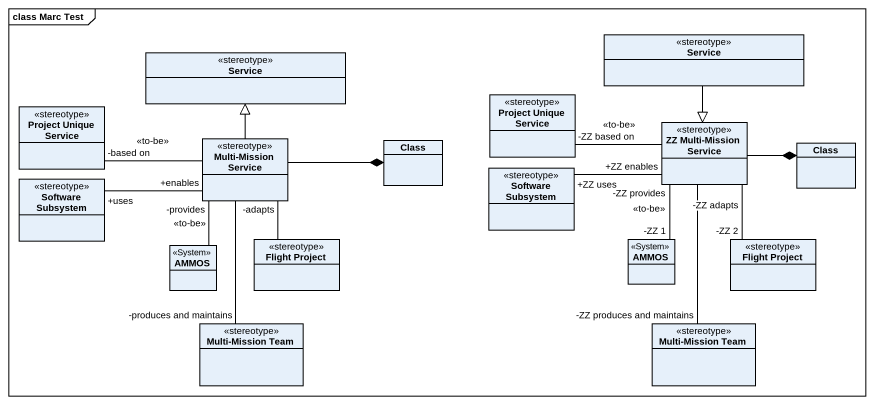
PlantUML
@startuml
mainframe class Marc Test
hide circle
hide empty members
class Service <<stereotype>>
class "Service" as Service_2 <<stereotype>>
class "Project Unique Service" as Project_Unique_Service <<stereotype>>
class "Project Unique Service" as Project_Unique_Service_2 <<stereotype>>
class "Multi-Mission Service" as Multi_Mission_Service <<stereotype>>
class "Class" as Class_
class "ZZ Multi-Mission Service" as ZZ_Multi_Mission_Service <<stereotype>>
class "Class" as Class__2
class "Software Subsystem" as Software_Subsystem <<stereotype>>
class "Software Subsystem" as Software_Subsystem_2 <<stereotype>>
class AMMOS <<System>>
class "Flight Project" as Flight_Project <<stereotype>>
class "AMMOS" as AMMOS_2 <<System>>
class "Flight Project" as Flight_Project_2 <<stereotype>>
class "Multi-Mission Team" as Multi_Mission_Team <<stereotype>>
class "Multi-Mission Team" as Multi_Mission_Team_2 <<stereotype>>
Service --|> ZZ_Multi_Mission_Service
Multi_Mission_Service -up-|> Service_2
Multi_Mission_Service -left- "-based on" Project_Unique_Service : <<to-be>>
Multi_Mission_Service -right-* Class_
Multi_Mission_Service "+enables" -left- "+uses" Software_Subsystem
Multi_Mission_Service "-provides\n<<to-be>>" -- AMMOS
Multi_Mission_Service "-adapts" -- Flight_Project
Multi_Mission_Service -- "-produces and maintains" Multi_Mission_Team
ZZ_Multi_Mission_Service -left- "-ZZ based on" Project_Unique_Service_2 : <<to-be>>
ZZ_Multi_Mission_Service -right-* Class__2
ZZ_Multi_Mission_Service "+ZZ enables" -left- "+ZZ uses" Software_Subsystem_2
AMMOS_2 "-ZZ 1" -up- "-ZZ provides\n<<to-be>>" ZZ_Multi_Mission_Service
Flight_Project_2 "-ZZ 2" -up- "-ZZ adapts" ZZ_Multi_Mission_Service
Multi_Mission_Team_2 "-ZZ produces and maintains" -up- ZZ_Multi_Mission_Service
@enduml
